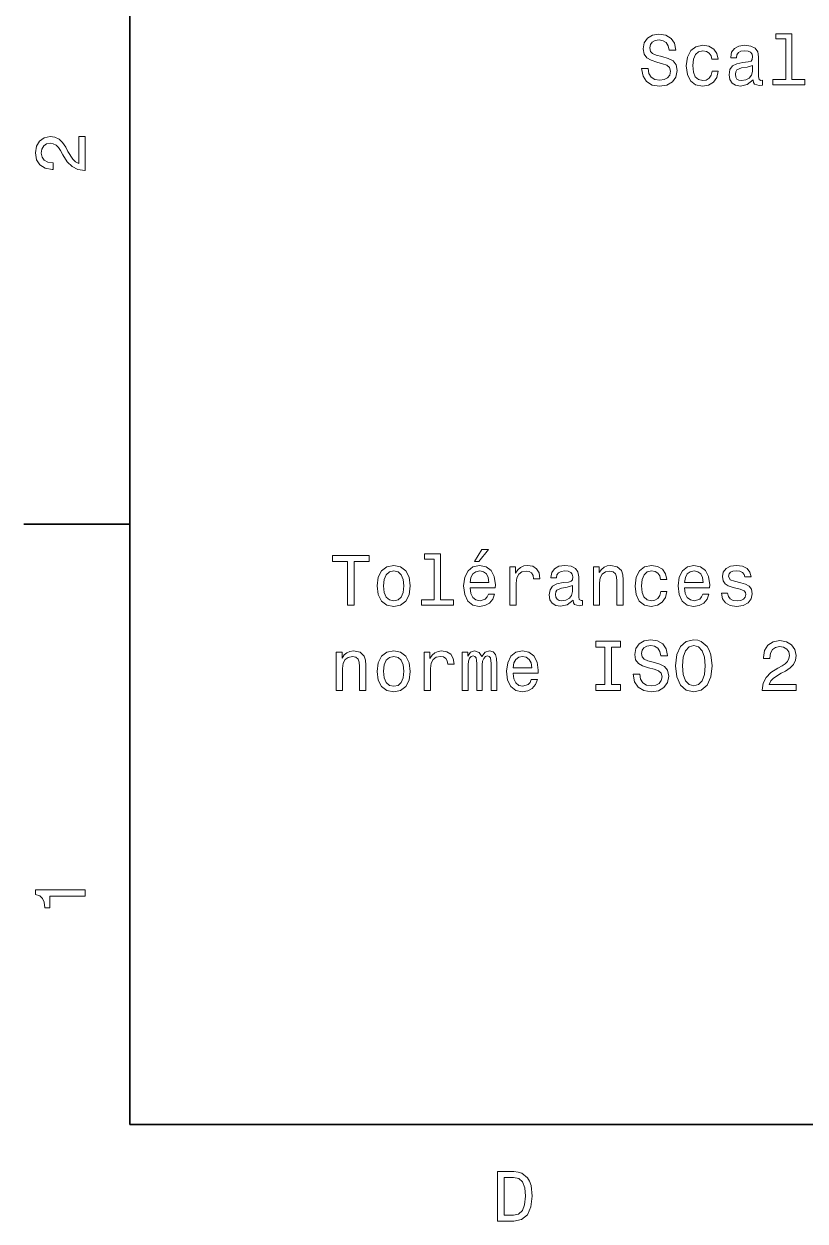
# Model space of a CAD drawing. Extents: x 0 to 297, y 0 to 210.
# Drawn here: x 2.5 to 57.8, y 3.2 to 87.9 of the extents above; entities that cross this region are included whole.
import ezdxf

# ---------------------------------------------------------------- set-up
doc = ezdxf.new("R2010")
doc.units = 0

msp = doc.modelspace()

# ---------------------------------------------------------------- linework, layer by layer
at = {"color": 7, "lineweight": 35}
for p, q in [((10, 200), (10, 10)), ((10, 10), (287, 10))]:
    msp.add_line(p, q, dxfattribs=at)
at = {"color": 7, "lineweight": 35, "ltscale": 0.1875}
msp.add_line((10, 52.5), (2.5, 52.5), dxfattribs=at)
at = {"color": 7, "lineweight": 13}
for points in [[(46.703621, 84.734909), (46.24469, 84.734909), (46.345554, 84.200325), (46.597713, 83.806953), (46.986042, 83.569923), (47.51054, 83.484192), (48.029991, 83.56488), (48.41832, 83.786781), (48.66544, 84.134766), (48.756218, 84.593697), (48.680569, 85.00724), (48.468754, 85.274536), (48.125813, 85.45105), (47.666878, 85.582169), (47.273506, 85.677994), (47.016304, 85.78894), (46.870049, 85.950325), (46.824661, 86.202484), (46.870049, 86.429436), (47.001171, 86.600906), (47.202904, 86.716896), (47.480278, 86.75724), (47.762699, 86.70681), (47.984604, 86.570641), (48.130856, 86.343697), (48.201462, 86.036064), (48.660397, 86.036064), (48.660397, 86.04615), (48.579704, 86.52021), (48.34267, 86.873238), (47.969471, 87.095139), (47.465149, 87.170784), (47.011261, 87.095139), (46.658234, 86.883324), (46.43129, 86.555511), (46.350597, 86.131882), (46.416157, 85.753639), (46.6078, 85.496437), (46.910397, 85.324966), (47.32394, 85.19384), (47.732441, 85.07785), (48.040077, 84.966896), (48.226677, 84.805511), (48.29224, 84.543266), (48.23172, 84.275978), (48.075378, 84.074249), (47.838348, 83.948166), (47.530712, 83.907822), (47.187771, 83.963295), (46.925526, 84.12468), (46.759098, 84.386925)], [(56.44714, 86.82785), (56.44714, 83.953209), (55.534313, 83.953209), (55.534313, 83.580009), (57.798721, 83.580009), (57.798721, 83.953209), (56.890942, 83.953209), (56.890942, 87.20105), (55.751175, 87.20105), (55.751175, 86.82785)], [(51.217312, 85.390526), (51.656071, 85.390526), (51.565292, 85.793983), (51.348434, 86.11171), (51.01054, 86.308395), (50.571777, 86.384041), (50.087627, 86.28318), (49.719471, 86.000755), (49.487484, 85.541824), (49.406792, 84.926552), (49.482441, 84.316322), (49.709385, 83.862427), (50.067455, 83.580009), (50.556648, 83.484192), (50.990364, 83.559837), (51.328262, 83.771652), (51.560249, 84.104507), (51.661114, 84.548309), (51.237484, 84.548309), (51.161835, 84.265892), (51.020626, 84.05407), (50.818897, 83.922951), (50.571777, 83.882607), (50.264141, 83.948166), (50.04224, 84.149895), (49.906071, 84.477707), (49.860683, 84.941681), (49.906071, 85.395569), (50.047283, 85.723381), (50.274227, 85.92511), (50.571777, 85.995712), (50.834026, 85.950325), (51.030712, 85.834335), (51.161835, 85.642693)], [(54.137341, 83.933037), (54.137341, 83.917908), (54.162556, 83.746437), (54.238205, 83.625397), (54.555927, 83.529579), (54.803047, 83.569923), (54.803047, 83.912865), (54.69714, 83.897736), (54.555927, 83.963295), (54.530712, 84.165024), (54.530712, 85.567039), (54.470192, 85.92511), (54.293678, 86.177269), (53.986042, 86.328568), (53.552326, 86.384041), (53.128693, 86.323524), (52.816013, 86.152054), (52.619328, 85.884766), (52.553768, 85.531738), (52.553768, 85.50148), (52.952183, 85.50148), (52.987484, 85.713295), (53.098434, 85.864594), (53.279991, 85.955368), (53.537197, 85.990669), (53.784313, 85.965454), (53.960827, 85.889809), (54.066734, 85.758682), (54.102036, 85.577126), (54.081863, 85.365311), (54.001175, 85.259407), (53.799446, 85.208969), (53.421204, 85.168625), (52.987484, 85.07785), (52.679848, 84.916466), (52.498291, 84.664307), (52.442818, 84.291107), (52.493248, 83.958252), (52.64959, 83.711136), (52.901749, 83.554794), (53.249733, 83.499321), (53.718754, 83.605225)], [(54.086906, 84.528137), (54.02639, 84.265892), (53.865005, 84.064156), (53.622932, 83.933037), (53.325382, 83.88765), (53.133739, 83.912865), (52.99757, 83.993553), (52.911835, 84.134766), (52.88662, 84.331451), (52.906792, 84.507965), (52.987484, 84.634041), (53.310249, 84.775253), (53.718754, 84.83577), (54.086906, 84.95681)], [(6.833213, 77.519447), (6.833213, 79.925072), (6.399496, 79.925072), (6.399496, 78.023773), (6.162464, 78.129684), (5.965778, 78.311241), (5.607709, 78.871033), (5.456412, 79.168587), (5.239553, 79.501442), (4.987392, 79.738472), (4.689842, 79.874641), (4.351945, 79.925072), (3.928314, 79.839333), (3.595461, 79.602303), (3.383646, 79.239189), (3.307997, 78.770172), (3.393732, 78.286018), (3.630764, 77.91787), (4.009006, 77.680832), (4.508286, 77.600143), (4.578891, 77.600143), (4.578891, 78.059074), (4.538545, 78.059074), (4.195605, 78.104462), (3.943444, 78.240631), (3.782061, 78.457489), (3.726585, 78.744957), (3.777017, 79.03746), (3.903098, 79.254318), (4.099784, 79.395531), (4.346902, 79.445961), (4.578891, 79.41066), (4.775577, 79.314842), (4.947046, 79.153458), (5.098343, 78.931557), (5.259727, 78.634003), (5.572406, 78.139771), (5.90526, 77.791786), (6.308718, 77.585014), (6.818084, 77.519447)], [(25.420406, 46.76532), (25.884384, 46.76532), (25.884384, 49.84169), (26.943462, 49.84169), (26.943462, 50.26532), (24.356287, 50.26532), (24.356287, 49.84169), (25.420406, 49.84169)], [(31.563059, 50.013157), (31.563059, 47.138519), (30.650234, 47.138519), (30.650234, 46.76532), (32.914642, 46.76532), (32.914642, 47.138519), (32.006863, 47.138519), (32.006863, 50.386356), (30.867092, 50.386356), (30.867092, 50.013157)], [(34.412483, 49.84169), (34.710033, 49.84169), (35.411041, 50.699036), (34.916805, 50.699036)], [(27.513348, 48.116905), (27.594038, 47.501633), (27.826027, 47.047741), (28.194183, 46.76532), (28.688419, 46.669498), (29.177612, 46.76532), (29.545767, 47.042698), (29.777756, 47.49659), (29.863491, 48.116905), (29.777756, 48.732178), (29.545767, 49.191113), (29.177612, 49.468491), (28.688419, 49.569355), (28.194183, 49.468491), (27.826027, 49.186069), (27.594038, 48.732178)], [(27.967237, 48.121948), (28.012627, 48.57584), (28.153837, 48.903648), (28.380783, 49.105377), (28.688419, 49.175983), (28.991013, 49.105377), (29.217958, 48.908691), (29.359169, 48.57584), (29.409599, 48.121948), (29.359169, 47.663013), (29.217958, 47.330162), (28.991013, 47.128433), (28.688419, 47.06287), (28.380783, 47.128433), (28.153837, 47.330162), (28.012627, 47.663013)], [(34.104843, 47.990826), (35.880062, 47.990826), (35.885105, 48.197598), (35.804413, 48.777569), (35.582512, 49.211285), (35.229485, 49.473534), (34.760464, 49.569355), (34.301533, 49.468491), (33.948505, 49.186069), (33.721561, 48.727135), (33.640869, 48.121948), (33.716518, 47.501633), (33.943462, 47.047741), (34.291443, 46.76532), (34.745335, 46.669498), (35.138706, 46.735062), (35.461472, 46.906528), (35.698505, 47.178864), (35.834671, 47.541977), (35.395912, 47.541977), (35.305134, 47.340248), (35.174011, 47.18895), (34.800812, 47.067913), (34.513348, 47.12339), (34.296486, 47.299904), (34.155277, 47.587364), (34.104843, 47.975693)], [(34.104843, 48.364021), (34.16032, 48.712006), (34.296486, 48.969212), (34.503262, 49.125549), (34.775597, 49.181026), (35.042885, 49.125549), (35.249657, 48.969212), (35.37574, 48.712006), (35.421127, 48.364021)], [(36.918968, 46.76532), (37.36277, 46.76532), (37.36277, 48.313591), (37.408157, 48.68679), (37.544327, 48.954079), (37.766228, 49.115463), (38.063778, 49.17094), (38.285683, 49.135635), (38.452106, 49.034771), (38.552971, 48.863304), (38.588276, 48.631313), (39.037125, 48.631313), (38.976604, 49.039814), (38.810177, 49.332321), (38.532799, 49.508835), (38.154556, 49.569355), (37.897354, 49.529007), (37.675449, 49.428143), (37.478764, 49.256676), (37.322426, 49.024685), (37.322426, 49.473534), (36.918968, 49.473534)], [(41.397354, 47.118347), (41.397354, 47.103214), (41.422569, 46.931747), (41.498215, 46.810707), (41.815941, 46.714886), (42.063057, 46.755234), (42.063057, 47.098171), (41.957153, 47.083042), (41.815941, 47.148605), (41.790726, 47.350334), (41.790726, 48.75235), (41.730206, 49.11042), (41.553696, 49.362583), (41.246056, 49.513878), (40.81234, 49.569355), (40.38871, 49.508835), (40.076027, 49.337364), (39.879341, 49.070076), (39.813782, 48.717049), (39.813782, 48.68679), (40.212196, 48.68679), (40.247498, 48.898605), (40.358448, 49.049904), (40.540005, 49.140678), (40.797211, 49.175983), (41.044327, 49.150768), (41.22084, 49.075119), (41.326748, 48.943993), (41.362053, 48.76244), (41.341877, 48.550621), (41.261185, 48.444714), (41.059456, 48.394283), (40.681213, 48.353935), (40.247498, 48.263157), (39.939861, 48.101776), (39.758305, 47.849613), (39.702827, 47.476414), (39.753262, 47.143562), (39.909599, 46.896442), (40.161762, 46.740105), (40.509743, 46.684628), (40.978767, 46.790535)], [(42.824585, 46.76532), (43.268391, 46.76532), (43.268391, 48.32872), (43.313782, 48.68679), (43.460033, 48.949036), (43.686977, 49.11042), (43.989571, 49.17094), (44.231647, 49.120506), (44.382942, 48.984341), (44.458591, 48.757393), (44.48381, 48.4548), (44.48381, 46.76532), (44.927612, 46.76532), (44.927612, 48.545578), (44.90744, 48.903648), (44.816662, 49.201199), (44.519112, 49.473534), (44.055134, 49.569355), (43.797928, 49.53405), (43.58107, 49.438232), (43.39447, 49.276848), (43.248215, 49.05999), (43.248215, 49.473534), (42.824585, 49.473534)], [(47.585396, 48.57584), (48.024155, 48.57584), (47.933376, 48.979298), (47.716518, 49.29702), (47.378624, 49.493706), (46.939861, 49.569355), (46.455711, 49.468491), (46.087555, 49.186069), (45.855568, 48.727135), (45.774876, 48.111862), (45.850525, 47.501633), (46.077469, 47.047741), (46.435539, 46.76532), (46.924732, 46.669498), (47.358452, 46.745148), (47.696346, 46.956963), (47.928333, 47.289814), (48.029198, 47.73362), (47.605568, 47.73362), (47.529919, 47.451199), (47.38871, 47.239384), (47.186981, 47.108261), (46.939861, 47.067913), (46.632225, 47.133476), (46.410324, 47.335205), (46.274155, 47.663013), (46.228767, 48.126991), (46.274155, 48.580883), (46.415367, 48.908691), (46.642311, 49.11042), (46.939861, 49.181026), (47.20211, 49.135635), (47.398796, 49.019642), (47.529919, 48.827999)], [(49.284962, 47.990826), (51.060177, 47.990826), (51.06522, 48.197598), (50.984528, 48.777569), (50.762627, 49.211285), (50.409599, 49.473534), (49.940582, 49.569355), (49.481647, 49.468491), (49.128624, 49.186069), (48.901676, 48.727135), (48.820984, 48.121948), (48.896633, 47.501633), (49.123577, 47.047741), (49.471561, 46.76532), (49.925453, 46.669498), (50.318825, 46.735062), (50.64159, 46.906528), (50.878624, 47.178864), (51.014786, 47.541977), (50.576027, 47.541977), (50.485249, 47.340248), (50.354126, 47.18895), (49.980927, 47.067913), (49.693462, 47.12339), (49.476604, 47.299904), (49.335396, 47.587364), (49.284962, 47.975693)], [(49.284962, 48.364021), (49.340439, 48.712006), (49.476604, 48.969212), (49.683376, 49.125549), (49.955711, 49.181026), (50.223, 49.125549), (50.429771, 48.969212), (50.555855, 48.712006), (50.601242, 48.364021)], [(53.259026, 48.343849), (52.830349, 48.444714), (52.512627, 48.560707), (52.406719, 48.797741), (52.436977, 48.964169), (52.542885, 49.085205), (52.714355, 49.160854), (52.961472, 49.191113), (53.198505, 49.160854), (53.385105, 49.070076), (53.506142, 48.933907), (53.556572, 48.75235), (53.990292, 48.75235), (53.990292, 48.76244), (53.914642, 49.090248), (53.70787, 49.347454), (53.385105, 49.508835), (52.961472, 49.569355), (52.532799, 49.508835), (52.220119, 49.342407), (52.023434, 49.095291), (51.962914, 48.782612), (52.008301, 48.480019), (52.149513, 48.2682), (52.3815, 48.116905), (52.719398, 48.010998), (53.213634, 47.889961), (53.516228, 47.763878), (53.59692, 47.663013), (53.627182, 47.511719), (53.581791, 47.325119), (53.460754, 47.183907), (53.264069, 47.093128), (53.00182, 47.06287), (52.724442, 47.093128), (52.522713, 47.199036), (52.386543, 47.370506), (52.33107, 47.60754), (51.902397, 47.60754), (51.973, 47.204082), (52.179771, 46.911575), (52.507584, 46.735062), (52.961472, 46.669498), (53.435539, 46.735062), (53.78352, 46.911575), (53.995335, 47.193993), (54.070984, 47.562149), (54.015511, 47.879871), (53.859169, 48.096733), (53.601963, 48.237942)], [(41.34692, 47.713448), (41.2864, 47.451199), (41.125019, 47.24947), (40.882942, 47.118347), (40.585396, 47.072956), (40.393753, 47.098171), (40.257584, 47.178864), (40.171848, 47.320076), (40.146633, 47.516762), (40.166805, 47.693275), (40.247498, 47.819355), (40.570263, 47.960564), (40.978767, 48.021084), (41.34692, 48.14212)], [(43.636543, 41.14212), (42.991013, 41.14212), (42.991013, 40.718491), (44.746056, 40.718491), (44.746056, 41.14212), (44.100525, 41.14212), (44.100525, 43.794861), (44.746056, 43.794861), (44.746056, 44.218491), (42.991013, 44.218491), (42.991013, 43.794861), (43.636543, 43.794861)], [(46.107727, 41.87339), (45.648796, 41.87339), (45.749657, 41.338806), (46.001823, 40.945435), (46.390152, 40.708405), (46.914642, 40.622669), (47.434097, 40.703362), (47.822426, 40.925262), (48.069542, 41.273247), (48.160324, 41.732178), (48.084675, 42.145725), (47.872856, 42.413013), (47.529919, 42.589527), (47.070984, 42.720654), (46.677612, 42.816475), (46.42041, 42.927425), (46.274155, 43.088806), (46.228767, 43.340969), (46.274155, 43.567913), (46.405281, 43.739384), (46.60701, 43.855377), (46.884384, 43.895725), (47.166809, 43.845291), (47.38871, 43.709126), (47.534962, 43.482178), (47.605568, 43.174541), (48.064499, 43.174541), (48.064499, 43.184628), (47.98381, 43.658691), (47.74678, 44.011719), (47.373581, 44.23362), (46.869255, 44.309269), (46.415367, 44.23362), (46.06234, 44.021805), (45.835396, 43.693996), (45.754704, 43.270363), (45.820267, 42.89212), (46.011909, 42.634918), (46.314499, 42.463448), (46.728046, 42.332325), (47.136547, 42.216328), (47.444183, 42.105377), (47.630783, 41.943996), (47.696346, 41.681747), (47.635826, 41.414455), (47.479485, 41.212727), (47.242455, 41.086647), (46.934818, 41.046299), (46.591881, 41.101776), (46.329628, 41.263161), (46.163204, 41.525406)], [(48.64447, 42.468491), (48.735249, 41.681747), (48.997498, 41.101776), (49.405998, 40.743706), (49.940582, 40.622669), (50.470119, 40.743706), (50.883667, 41.101776), (51.140869, 41.681747), (51.236691, 42.468491), (51.140869, 43.250191), (51.029919, 43.567913), (50.883667, 43.830162), (50.470119, 44.188232), (50.217957, 44.279011), (49.940582, 44.314312), (49.400955, 44.188232), (48.992455, 43.835205), (48.735249, 43.255234)], [(54.782078, 40.718491), (57.187698, 40.718491), (57.187698, 41.152206), (55.2864, 41.152206), (55.392307, 41.38924), (55.573864, 41.585926), (56.133663, 41.943996), (56.431213, 42.095291), (56.764065, 42.312149), (57.001099, 42.564312), (57.137264, 42.861862), (57.187698, 43.19976), (57.101963, 43.62339), (56.864929, 43.956242), (56.50182, 44.16806), (56.032799, 44.243706), (55.548649, 44.15797), (55.180492, 43.92094), (54.943459, 43.542698), (54.86277, 43.043419), (54.86277, 42.972813), (55.321701, 42.972813), (55.321701, 43.013161), (55.367092, 43.356098), (55.503258, 43.608261), (55.720116, 43.769642), (56.007584, 43.825119), (56.300091, 43.774685), (56.516949, 43.648605), (56.658157, 43.45192), (56.708591, 43.204803), (56.673286, 42.972813), (56.577465, 42.776127), (56.416084, 42.604656), (56.19418, 42.453362), (55.896629, 42.291977), (55.402397, 41.979298), (55.054413, 41.646446), (54.847641, 41.242985), (54.782078, 40.73362)], [(24.608448, 40.718491), (25.052252, 40.718491), (25.052252, 42.281891), (25.097641, 42.639961), (25.243895, 42.902206), (25.47084, 43.063591), (25.773434, 43.124111), (26.015509, 43.073677), (26.166805, 42.937511), (26.242453, 42.710564), (26.26767, 42.40797), (26.26767, 40.718491), (26.711473, 40.718491), (26.711473, 42.498749), (26.691301, 42.856819), (26.600523, 43.154369), (26.302973, 43.426704), (25.838995, 43.522526), (25.581791, 43.487221), (25.364931, 43.391403), (25.178333, 43.230019), (25.032078, 43.013161), (25.032078, 43.426704), (24.608448, 43.426704)], [(27.513348, 42.070076), (27.594038, 41.454803), (27.826027, 41.000912), (28.194183, 40.718491), (28.688419, 40.622669), (29.177612, 40.718491), (29.545767, 40.995869), (29.777756, 41.44976), (29.863491, 42.070076), (29.777756, 42.685349), (29.545767, 43.144283), (29.177612, 43.421661), (28.688419, 43.522526), (28.194183, 43.421661), (27.826027, 43.13924), (27.594038, 42.685349)], [(30.84692, 40.718491), (31.290724, 40.718491), (31.290724, 42.266762), (31.336113, 42.639961), (31.472281, 42.907249), (31.694183, 43.068634), (31.991734, 43.124111), (32.213634, 43.088806), (32.380062, 42.987942), (32.480927, 42.816475), (32.516228, 42.584484), (32.965076, 42.584484), (32.904556, 42.992985), (32.738129, 43.285492), (32.460754, 43.462006), (32.082512, 43.522526), (31.825306, 43.482178), (31.603405, 43.381313), (31.406719, 43.209846), (31.250378, 42.977856), (31.250378, 43.426704), (30.84692, 43.426704)], [(33.540005, 40.718491), (33.948505, 40.718491), (33.948505, 42.529011), (33.973721, 42.801342), (34.04937, 42.998028), (34.165363, 43.114025), (34.316662, 43.159412), (34.437698, 43.119068), (34.518391, 43.018204), (34.558735, 42.846733), (34.573868, 42.619789), (34.573868, 40.718491), (34.957153, 40.718491), (34.957153, 42.529011), (34.982368, 42.796299), (35.058014, 42.992985), (35.179054, 43.114025), (35.330349, 43.159412), (35.451385, 43.119068), (35.532078, 43.018204), (35.582512, 42.619789), (35.582512, 40.718491), (35.991013, 40.718491), (35.991013, 42.589527), (35.965797, 42.977856), (35.885105, 43.275406), (35.723721, 43.456963), (35.461472, 43.522526), (35.153839, 43.421661), (34.916805, 43.129154), (34.730206, 43.416618), (34.417526, 43.522526), (34.130062, 43.421661), (33.933376, 43.13924), (33.933376, 43.426704), (33.540005, 43.426704)], [(37.140869, 41.943996), (38.916084, 41.943996), (38.921127, 42.150768), (38.840435, 42.73074), (38.618534, 43.164455), (38.265511, 43.426704), (37.796486, 43.522526), (37.337555, 43.421661), (36.984528, 43.13924), (36.757584, 42.680305), (36.676891, 42.075119), (36.752541, 41.454803), (36.979485, 41.000912), (37.327469, 40.718491), (37.781357, 40.622669), (38.174728, 40.688232), (38.497498, 40.859699), (38.734528, 41.132034), (38.870697, 41.495148), (38.431934, 41.495148), (38.341156, 41.293419), (38.210033, 41.14212), (37.836834, 41.021084), (37.54937, 41.076561), (37.332512, 41.253075), (37.191299, 41.540535), (37.140869, 41.928864)], [(49.128624, 42.468491), (49.184097, 43.07872), (49.350525, 43.527569), (49.607727, 43.799904), (49.940582, 43.895725), (50.268391, 43.799904), (50.525597, 43.522526), (50.692024, 43.073677), (50.752541, 42.468491), (50.692024, 41.858261), (50.525597, 41.409412), (50.268391, 41.137077), (49.940582, 41.046299), (49.607727, 41.137077), (49.350525, 41.409412), (49.184097, 41.853218)], [(27.967237, 42.075119), (28.012627, 42.529011), (28.153837, 42.856819), (28.380783, 43.058548), (28.688419, 43.129154), (28.991013, 43.058548), (29.217958, 42.861862), (29.359169, 42.529011), (29.409599, 42.075119), (29.359169, 41.616184), (29.217958, 41.283333), (28.991013, 41.081604), (28.688419, 41.016041), (28.380783, 41.081604), (28.153837, 41.283333), (28.012627, 41.616184)], [(37.140869, 42.317192), (37.196342, 42.665176), (37.332512, 42.922382), (37.539284, 43.07872), (37.811619, 43.134197), (38.078911, 43.07872), (38.285683, 42.922382), (38.411762, 42.665176), (38.457153, 42.317192)], [(6.833213, 26.159222), (6.833213, 26.618156), (3.307997, 26.618156), (3.307997, 26.275217), (3.615634, 26.184439), (3.822406, 26.002882), (3.943444, 25.725506), (3.98379, 25.34222), (4.341859, 25.34222), (4.341859, 26.159222)], [(37.194958, 6.666787), (36.029972, 6.666787), (36.029972, 3.166787), (37.194958, 3.166787), (37.744667, 3.277738), (38.153168, 3.615634), (38.405331, 4.165346), (38.496109, 4.916787), (38.415417, 5.683357), (38.314552, 5.985951), (38.173344, 6.228026), (37.764839, 6.555836), (37.497551, 6.636527)], [(37.159653, 6.248199), (37.542938, 6.17255), (37.805187, 5.940562), (37.961525, 5.527017), (38.011959, 4.916787), (37.956482, 4.326729), (37.800144, 3.913184), (37.532852, 3.666066), (37.159653, 3.585375), (36.498989, 3.585375), (36.498989, 6.248199)]]:
    msp.add_lwpolyline(points, close=True, dxfattribs=at)

doc.saveas('drawing.dxf')
